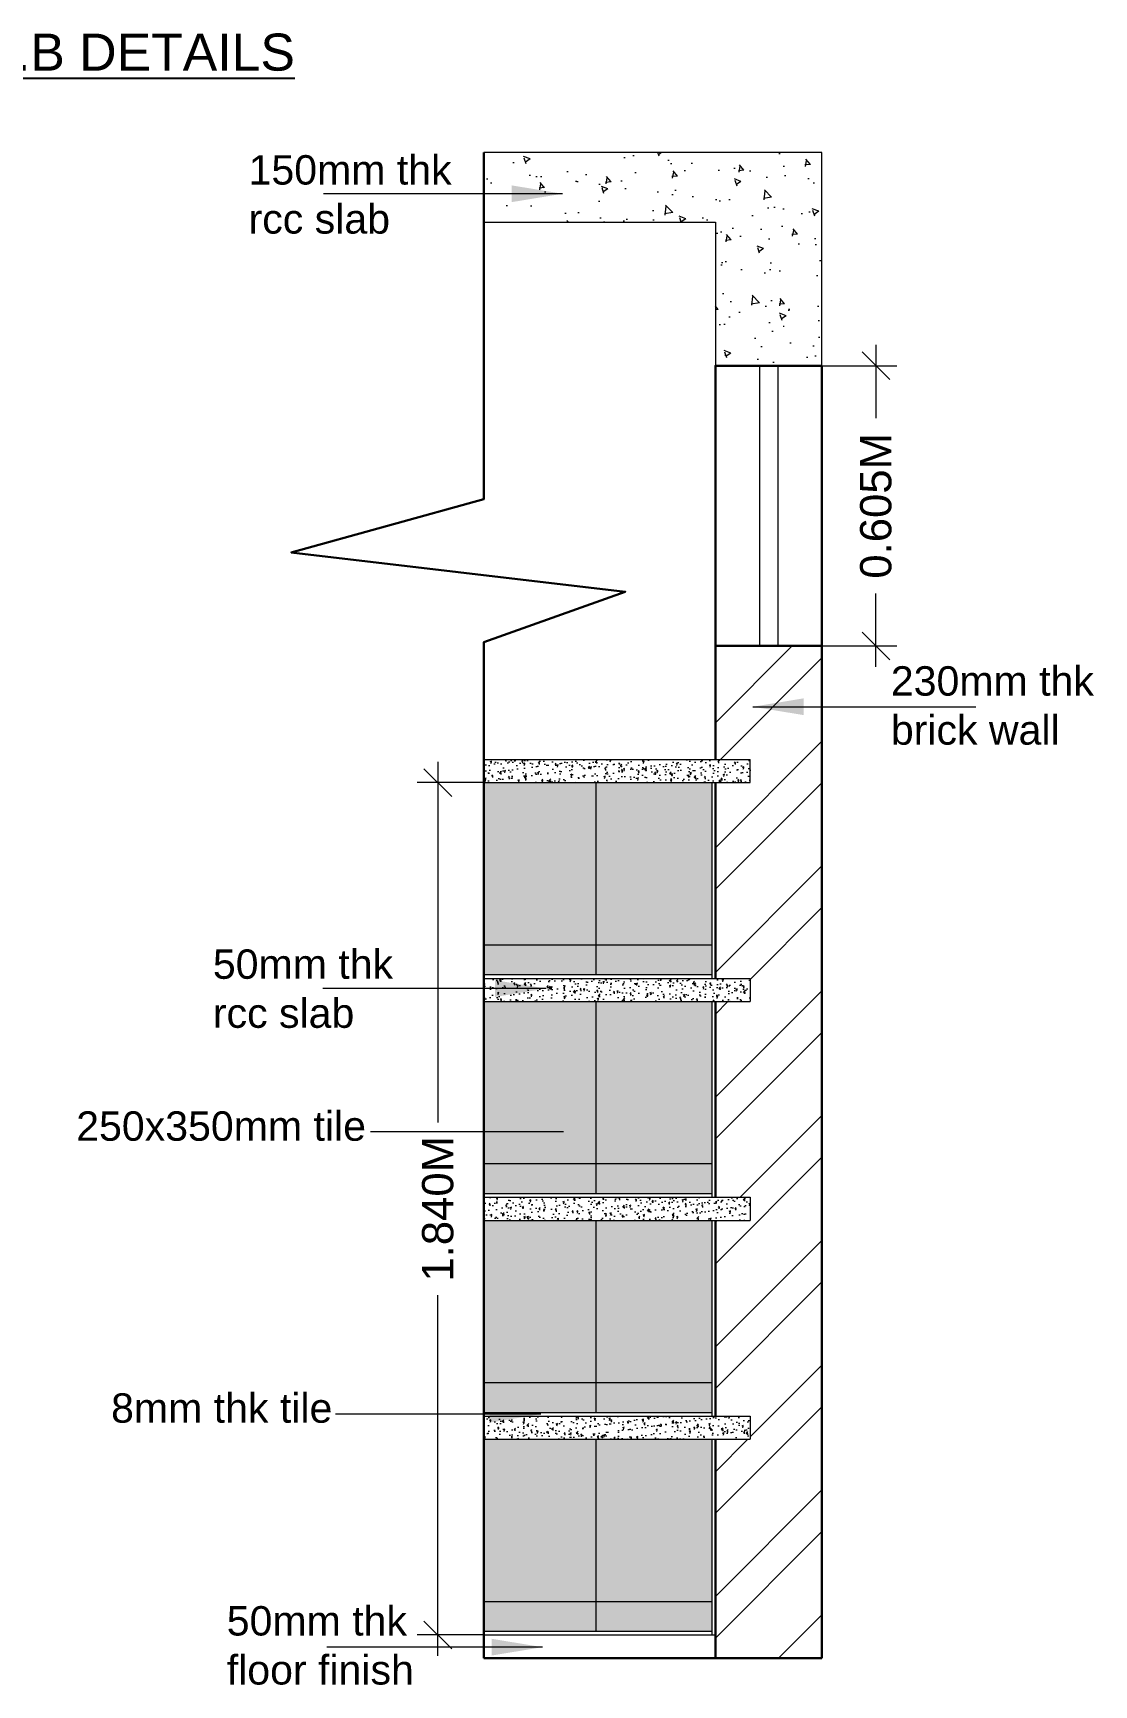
# Model space of a CAD drawing. Header units: metres. Extents: x 1608201 to 1961866, y 406505 to 647036.
# Drawn here: x 1709930 to 1712221, y 460232 to 463798 of the extents above; entities that cross this region are included whole.
import ezdxf

# ---------------------------------------------------------------- set-up
doc = ezdxf.new("R2010")
doc.units = ezdxf.units.M
doc.header["$LTSCALE"] = 1000
doc.header["$PDMODE"] = 35
doc.layers.get('Defpoints').update_dxf_attribs({"lineweight": 18})
for name, color, linetype, lineweight in [('arrow', 63, 'Continuous', 13), ('dimension', 6, 'Continuous', 13), ('flooring', 1, 'Continuous', 15), ('Hatch', 8, 'Continuous', 13), ('HATCH-2', 10, 'Continuous', 13), ('SLAB', 5, 'Continuous', 20), ('Tiles', 40, 'Continuous', 15), ('Ventilator', 6, 'Continuous', 18), ('Wall', 7, 'Continuous', 30)]:
    doc.layers.add(name, color=color, linetype=linetype, lineweight=lineweight)
doc.layers.add('text', color=7, linetype='Continuous')
doc.styles.add('dim-stylus bt', font='arial.ttf')
doc.dimstyles.new('1      100 (big)', dxfattribs={"dimscale": 75, "dimtxt": 5, "dimasz": 3.5, "dimexe": 1.5, "dimexo": 2, "dimgap": 1, "dimtad": 0, "dimdec": 3, "dimlfac": 0.001, "dimzin": 0, "dimdsep": 46, "dimtxsty": 'dim-stylus bt', "dimblk": 'OBLIQUE', "dimcen": 0, "dimdle": 0.6, "dimclrd": 256, "dimclre": 7, "dimclrt": 256, "dimadec": 0, "dimazin": 0, "dimtfac": 0.7, "dimtdec": 3, "dimtofl": 0, "dimtmove": 1, "dimatfit": 3, "dimldrblk": 'OPEN90', "dimfxl": 0, "dimtolj": 1, "dimtzin": 0, "dimlwd": 15, "dimlwe": 15, "dimarcsym": 0})
doc.dimstyles.new('Tabrej', dxfattribs={"dimtxt": 0.32, "dimasz": 0.2, "dimexe": 0, "dimexo": 0.15, "dimgap": 0.09, "dimtad": 0, "dimdec": 3, "dimzin": 0, "dimdsep": 46, "dimtxsty": 'dim-stylus bt', "dimblk": 'ARCHTICK', "dimcen": 0, "dimdle": 0.05, "dimclrd": 256, "dimclre": 256, "dimclrt": 7, "dimadec": 0, "dimazin": 0, "dimtfac": 1, "dimtdec": 3, "dimtofl": 0, "dimtmove": 0, "dimatfit": 1, "dimfxl": 0, "dimtolj": 1, "dimtzin": 0, "dimlwd": -1, "dimlwe": -1, "dimarcsym": 0})
pattern_1 = [(50, (-1903907.376, 1729011.103), (35.86300843, -3.13760669), [3.74999993, -41.2499992]), (355, (-1903907.376, 1729011.103), (-6.93756655, 37.60960595), [2.99999994, -32.99999936]), (100.4514, (-1903904.387, 1729010.84), (28.92546852, 34.47197643), [3.18700944, -35.05710492]), (46.1842, (-1903907.376, 1729021.103), (53.3620514, -8.27595056), [5.6249999, -61.8749988]), (96.6356, (-1903902.93, 1729020.413), (46.7331344, 48.7058926), [4.7805143, -52.585649]), (351.1842, (-1903907.376, 1729021.1), (46.73309635, 48.7059291), [4.4999999, -49.49999904]), (21, (-1903902.376, 1729018.603), (29.84535203, -20.13094414), [3.74999993, -41.2499992]), (326, (-1903902.376, 1729018.603), (12.16576636, 36.25750155), [2.99999994, -32.99999936]), (71.4514, (-1903899.89, 1729016.925), (42.0111306, 16.12652452), [3.18700944, -35.05710492]), (37.5, (-1903907.376, 1729011.103), (0.607992754, 16.64469237), [0, -32.59999937, 0, -33.49999935, 0, -33.12499936]), (7.5, (-1903907.376, 1729011.103), (13.15347662, 19.72058521), [0, -19.09999963, 0, -31.84999938, 0, -12.62499975]), (327.5, (-1903918.526, 1729011.103), (26.69112129, -1.127743565), [0, -12.49999976, 0, -38.99999924, 0, -51.749999]), (317.5, (-1903923.526, 1729011.103), (29.1593079, 5.00524902), [0, -16.24999968, 0, -25.8999995, 0, -36.74999929])]

# ---------------------------------------------------------------- blocks, each defined once
blk = doc.blocks.new('_ArchTick')
at = {"color": 0, "const_width": 0.15}
blk.add_lwpolyline([(-0.5, -0.5), (0.5, 0.5)], dxfattribs=at)
blk = doc.blocks.new('_Oblique')
at = {"color": 0, "linetype": 'ByBlock', "lineweight": -2}
blk.add_line((-0.5, -0.5), (0.5, 0.5), dxfattribs=at)
blk = doc.blocks.new('*D525')
at = {"layer": 'Defpoints', "color": 0, "ltscale": 50, "transparency": 16777216}
for p in [(1710803.9, 462179.7), (1710903.2, 462179.7), (1710903.2, 460339.7)]:
    blk.add_point(p, dxfattribs=at)
at = {"layer": 'dimension', "lineweight": 15, "ltscale": 50, "transparency": 16777216}
for p, q in [((1710803.9, 462224.7), (1710803.9, 461445.7)), ((1710803.9, 460294.7), (1710803.9, 461073.6))]:
    blk.add_line(p, q, dxfattribs=at)
at = {"layer": 'dimension', "color": 7, "lineweight": 15, "ltscale": 50, "transparency": 16777216}
for p, q in [((1710903.2, 462179.7), (1710758.9, 462179.7)), ((1710903.2, 460339.7), (1710758.9, 460339.7))]:
    blk.add_line(p, q, dxfattribs=at)
at = {"layer": 'dimension', "lineweight": 15, "ltscale": 50, "transparency": 16777216, "xscale": 60, "yscale": 60, "zscale": 60}
for p, rotation in [((1710803.9, 462179.7), 90), ((1710803.9, 460339.7), 270)]:
    blk.add_blockref('_Oblique', p, dxfattribs=dict(at, rotation=rotation))
at = {"layer": 'dimension', "ltscale": 50, "transparency": 16777216, "insert": (1710803.9, 461259.7), "char_height": 67.5, "attachment_point": 5, "rotation": 90, "style": 'dim-stylus bt'}
blk.add_mtext('\\A1;1.840M', dxfattribs=at)
blk = doc.blocks.new('_Open90')
at = {"color": 0, "linetype": 'ByBlock', "lineweight": -2}
for p, q in [((0, 0), (-1, 0)), ((-0.5, 0.5), (0, 0)), ((0, 0), (-0.5, -0.5))]:
    blk.add_line(p, q, dxfattribs=at)
blk = doc.blocks.new('*D526')
at = {"layer": 'Defpoints', "color": 0, "ltscale": 50, "transparency": 16777216}
for p in [(1711633.2, 463079.7), (1711749.9, 463079.7), (1711633.2, 462474.7)]:
    blk.add_point(p, dxfattribs=at)
at = {"layer": 'dimension', "lineweight": 15, "ltscale": 50, "transparency": 16777216}
for p, q in [((1711749.9, 463124.7), (1711749.9, 462966.4)), ((1711749.9, 462429.7), (1711749.9, 462587.9))]:
    blk.add_line(p, q, dxfattribs=at)
at = {"layer": 'dimension', "color": 7, "lineweight": 15, "ltscale": 50, "transparency": 16777216}
for p, q in [((1711633.2, 463079.7), (1711794.9, 463079.7)), ((1711633.2, 462474.7), (1711794.9, 462474.7))]:
    blk.add_line(p, q, dxfattribs=at)
at = {"layer": 'dimension', "lineweight": 15, "ltscale": 50, "transparency": 16777216, "xscale": 60, "yscale": 60, "zscale": 60}
for p, rotation in [((1711749.9, 463079.7), 90), ((1711749.9, 462474.7), 270)]:
    blk.add_blockref('_Oblique', p, dxfattribs=dict(at, rotation=rotation))
at = {"layer": 'dimension', "ltscale": 50, "transparency": 16777216, "insert": (1711749.9, 462777.2), "char_height": 67.5, "attachment_point": 5, "rotation": 90, "style": 'dim-stylus bt'}
blk.add_mtext('\\A1;0.605M', dxfattribs=at)

msp = doc.modelspace()

# ---------------------------------------------------------------- hatches: boundary and pattern name
h = msp.add_hatch(color=256)
h.set_gradient(color1=(245, 245, 255), one_color=1, tint=1, name='CYLINDER')
h.paths.add_polyline_path([(1711145.2137, 461829.6825), (1710903.2137, 461829.6825), (1710903.2137, 462179.6825), (1711145.2137, 462179.6825)])
h = msp.add_hatch(color=256)
h.set_gradient(color1=(245, 245, 255), one_color=1, tint=1, name='CYLINDER')
h.paths.add_polyline_path([(1711395.2137, 461829.6825), (1711145.2137, 461829.6825), (1711145.2137, 462179.6825), (1711395.2137, 462179.6825)])
h = msp.add_hatch(color=256)
h.set_gradient(color1=(245, 245, 255), one_color=1, tint=1, name='CYLINDER')
h.paths.add_polyline_path([(1710903.2137, 461829.6825), (1711145.2137, 461829.6825), (1711145.2137, 461765.1825), (1710903.2137, 461765.1825)])
h = msp.add_hatch(color=256)
h.set_gradient(color1=(245, 245, 255), one_color=1, tint=1, name='CYLINDER')
h.paths.add_polyline_path([(1711145.2137, 461829.6825), (1711395.2137, 461829.6825), (1711395.2137, 461765.1825), (1711145.2137, 461765.1825)])
h = msp.add_hatch(color=256)
h.set_gradient(color1=(245, 245, 255), one_color=1, tint=1, name='CYLINDER')
h.paths.add_polyline_path([(1711145.2137, 461357.1825), (1710903.2137, 461357.1825), (1710903.2137, 461707.1825), (1711145.2137, 461707.1825)])
h = msp.add_hatch(color=256)
h.set_gradient(color1=(245, 245, 255), one_color=1, tint=1, name='CYLINDER')
h.paths.add_polyline_path([(1711395.2137, 461357.1825), (1711145.2137, 461357.1825), (1711145.2137, 461707.1825), (1711395.2137, 461707.1825)])
h = msp.add_hatch(color=256)
h.set_gradient(color1=(245, 245, 255), one_color=1, tint=1, name='CYLINDER')
h.paths.add_polyline_path([(1711145.2137, 461357.1825), (1711145.2137, 461292.6825), (1710903.2137, 461292.6825), (1710903.2137, 461357.1825)])
h = msp.add_hatch(color=256)
h.set_gradient(color1=(245, 245, 255), one_color=1, tint=1, name='CYLINDER')
h.paths.add_polyline_path([(1711145.2137, 461292.6825), (1711145.2137, 461357.1825), (1711395.2137, 461357.1825), (1711395.2137, 461292.6825)])
h = msp.add_hatch(color=256)
h.set_gradient(color1=(245, 245, 255), one_color=1, tint=1, name='CYLINDER')
h.paths.add_polyline_path([(1710903.2137, 460884.6826), (1710903.2137, 461234.6825), (1711145.2137, 461234.6825), (1711145.2137, 460884.6826)])
h = msp.add_hatch(color=256)
h.set_gradient(color1=(245, 245, 255), one_color=1, tint=1, name='CYLINDER')
h.paths.add_polyline_path([(1711145.2137, 460884.6826), (1711145.2137, 461234.6825), (1711395.2137, 461234.6825), (1711395.2137, 460884.6826)])
h = msp.add_hatch(color=256)
h.set_gradient(color1=(245, 245, 255), one_color=1, tint=1, name='CYLINDER')
h.paths.add_polyline_path([(1711145.2137, 460884.6826), (1711145.2137, 460820.1826), (1710903.2137, 460820.1826), (1710903.2137, 460884.6826)])
h = msp.add_hatch(color=256)
h.set_gradient(color1=(245, 245, 255), one_color=1, tint=1, name='CYLINDER')
h.paths.add_polyline_path([(1711145.2137, 460820.1826), (1711145.2137, 460884.6826), (1711395.2137, 460884.6826), (1711395.2137, 460820.1826)])
h = msp.add_hatch(color=256)
h.set_gradient(color1=(245, 245, 255), one_color=1, tint=1, name='CYLINDER')
h.paths.add_polyline_path([(1711145.2137, 460412.1826), (1710903.2137, 460412.1826), (1710903.2137, 460762.1826), (1711145.2137, 460762.1826)])
h = msp.add_hatch(color=256)
h.set_gradient(color1=(245, 245, 255), one_color=1, tint=1, name='CYLINDER')
h.paths.add_polyline_path([(1711145.2137, 460412.1826), (1711145.2137, 460762.1826), (1711395.2137, 460762.1826), (1711395.2137, 460412.1826)])
h = msp.add_hatch(color=256)
h.set_gradient(color1=(245, 245, 255), one_color=1, tint=1, name='CYLINDER')
h.paths.add_polyline_path([(1711145.2137, 460412.1826), (1711145.2137, 460347.6826), (1710903.2137, 460347.6826), (1710903.2137, 460412.1826)])
h = msp.add_hatch(color=256)
h.set_gradient(color1=(245, 245, 255), one_color=1, tint=1, name='CYLINDER')
h.paths.add_polyline_path([(1711395.2137, 460412.1826), (1711395.2137, 460347.6826), (1711145.2137, 460347.6826), (1711145.2137, 460412.1826)])
at = {"layer": 'Hatch', "ltscale": 0.05}
h = msp.add_hatch(dxfattribs=at)
h.set_pattern_fill('AR-CONC', color=256, scale=20, style=0)
h.set_pattern_definition([(130, (6077391.3, 2192663.09), (-143.4520337, -12.5504268), [14.9999997, -164.999997]), (185, (6077391.3, 2192663.09), (27.750266, 150.438424), [11.9999998, -131.9999974]), (79.5486, (6077379.34, 2192662.04), (-115.701874, 137.8879057), [12.7480378, -140.2284197]), (133.8158, (6077391.3, 2192703.09), (-213.4482056, -33.103802), [22.5, -247.499995]), (83.3644, (6077373.51, 2192700.33), (-186.9325375, 194.82357), [19.122057, -210.342596]), (188.8158, (6077391.3, 2192703.09), (-186.932385, 194.823716), [18, -197.999996]), (159, (6077371.3, 2192693.09), (-119.381408, -80.5237766), [14.9999997, -164.999997]), (214, (6077371.3, 2192693.09), (-48.6630654, 145.030006), [11.9999998, -131.9999974]), (108.5486, (6077361.35, 2192686.38), (-168.0445225, 64.506098), [12.7480378, -140.2284197]), (142.5, (6077391.3, 2192663.086), (-2.431971, 66.5787695), [0, -130.3999975, 0, -133.9999974, 0, -132.4999974]), (172.5, (6077391.3, 2192663.086), (-52.6139065, 78.8823408), [0, -76.3999985, 0, -127.3999975, 0, -50.499999]), (212.5, (6077435.9, 2192663.086), (-106.76448516, -4.51097426), [0, -49.999999, 0, -155.999997, 0, -206.999996]), (222.5, (6077455.9, 2192663.09), (-116.6372316, 20.020996), [0, -64.9999987, 0, -103.599998, 0, -146.9999971])])
h.paths.add_polyline_path([(1711403.2137, 463389.6825), (1710903.2137, 463389.6825), (1710903.2137, 463539.6825), (1711633.2137, 463539.6825), (1711633.2137, 463079.6825), (1711403.2137, 463079.6825)])
h = msp.add_hatch(dxfattribs=at)
h.set_pattern_fill('AR-CONC', color=256, scale=5, style=0)
h.set_pattern_definition(pattern_1)
h.paths.add_polyline_path([(1711478.2137, 462229.6825), (1710903.2137, 462229.6825), (1710903.2137, 462179.6825), (1711478.2137, 462179.6825)])
h = msp.add_hatch(dxfattribs=at)
h.set_pattern_fill('AR-CONC', color=256, scale=5, style=0)
h.set_pattern_definition(pattern_1)
h.paths.add_polyline_path([(1711478.2137, 461707.1825), (1711478.2137, 461757.1825), (1710903.2137, 461757.1825), (1710903.2137, 461707.1825)])
h = msp.add_hatch(dxfattribs=at)
h.set_pattern_fill('AR-CONC', color=256, scale=5, style=0)
h.set_pattern_definition(pattern_1)
h.paths.add_polyline_path([(1710903.2137, 461234.6825), (1710903.2137, 461284.6825), (1711478.2137, 461284.6825), (1711478.2137, 461234.6825)])
h = msp.add_hatch(dxfattribs=at)
h.set_pattern_fill('AR-CONC', color=256, scale=5, style=0)
h.set_pattern_definition(pattern_1)
h.paths.add_polyline_path([(1711478.2137, 460812.1826), (1711478.2137, 460762.1826), (1710903.2137, 460762.1826), (1710903.2137, 460812.1826)])
at = {"layer": 'HATCH-2', "ltscale": 0.05}
h = msp.add_hatch(dxfattribs=at)
h.set_pattern_fill('ANSI32', color=256, scale=20, style=0)
h.set_pattern_definition([(45, (-139130.95, 4073.36), (-134.703842, 134.703842), []), (45, (-139041.14, 4073.36), (-134.703842, 134.703842), [])])
h.paths.add_polyline_path([(1711633.2137, 462474.6825), (1711403.2137, 462474.6825), (1711403.2137, 462229.6825), (1711478.2137, 462229.6825), (1711478.2137, 462179.6825), (1711403.2137, 462179.6825), (1711403.2137, 461757.1825), (1711478.2137, 461757.1825), (1711478.2137, 461707.1825), (1711403.2137, 461707.1825), (1711403.2137, 461284.6825), (1711478.2137, 461284.6825), (1711478.2137, 461234.6825), (1711403.2137, 461234.6825), (1711403.2137, 460812.1826), (1711478.2137, 460812.1826), (1711478.2137, 460762.1826), (1711403.2137, 460762.1826), (1711403.2137, 460289.6826), (1711633.2137, 460289.6826)])

# ---------------------------------------------------------------- linework, layer by layer
at = {"layer": 'flooring'}
msp.add_line((1710903.2137, 460339.6826), (1711403.2137, 460339.6826), dxfattribs=at)
at = {"layer": 'SLAB'}
for p, q in [((1710903.2137, 462229.6825), (1711478.2137, 462229.6825)), ((1711478.2137, 462179.6825), (1711478.2137, 462229.6825)), ((1710903.2137, 462179.6825), (1711478.2137, 462179.6825)), ((1710903.2137, 461757.1825), (1711478.2137, 461757.1825)), ((1711478.2137, 461757.1825), (1711478.2137, 461707.1825)), ((1710903.2137, 461707.1825), (1711478.2137, 461707.1825)), ((1710903.2137, 461284.6825), (1711478.2137, 461284.6825)), ((1711478.2137, 461284.6825), (1711478.2137, 461234.6825)), ((1710903.2137, 461234.6825), (1711478.2137, 461234.6825)), ((1710903.2137, 460812.1826), (1711478.2137, 460812.1826)), ((1711478.2137, 460812.1826), (1711478.2137, 460762.1826)), ((1710903.2137, 460762.1826), (1711478.2137, 460762.1826))]:
    msp.add_line(p, q, dxfattribs=at)
at = {"layer": 'SLAB', "ltscale": 0.05}
msp.add_lwpolyline([(1710903.2137, 463389.6825), (1711403.2137, 463389.6825), (1711403.2137, 463079.6825), (1711633.2137, 463079.6825), (1711633.2137, 463539.6825), (1711633.2137, 463539.6825), (1710903.2137, 463539.6825)], dxfattribs=at)
at = {"layer": 'Tiles'}
for p, q in [((1711145.2137, 462179.6825), (1711145.2137, 461765.1825)), ((1711395.2137, 462179.6825), (1711395.2137, 461757.1825)), ((1710903.2137, 461829.6825), (1711395.2137, 461829.6825)), ((1710903.2137, 461765.1825), (1711395.2137, 461765.1825)), ((1711145.2137, 461707.1825), (1711145.2137, 461292.6825)), ((1711395.2137, 461707.1825), (1711395.2137, 461284.6825)), ((1710903.2137, 461357.1825), (1711395.2137, 461357.1825)), ((1710903.2137, 461292.6825), (1711395.2137, 461292.6825)), ((1711145.2137, 461234.6825), (1711145.2137, 460820.1826)), ((1711395.2137, 461234.6825), (1711395.2137, 460812.1826)), ((1710903.2137, 460884.6826), (1711395.2137, 460884.6826)), ((1710903.2137, 460820.1826), (1711395.2137, 460820.1826)), ((1711145.2137, 460762.1826), (1711145.2137, 460347.6826)), ((1711395.2137, 460762.1826), (1711395.2137, 460339.6826)), ((1710903.2137, 460412.1826), (1711395.2137, 460412.1826)), ((1710903.2137, 460347.6826), (1711395.2137, 460347.6826))]:
    msp.add_line(p, q, dxfattribs=at)
at = {"layer": 'Ventilator', "ltscale": 0.05}
for p, q in [((1711498.2137, 463079.6825), (1711498.2137, 462474.6825)), ((1711538.2137, 463079.6825), (1711538.2137, 462474.6825))]:
    msp.add_line(p, q, dxfattribs=at)
at = {"layer": 'Wall', "ltscale": 50}
for p, q in [((1711403.2137, 462474.6825), (1711403.2137, 462229.6825)), ((1711633.2137, 462474.6825), (1711633.2137, 460289.6826)), ((1711403.2137, 462179.6825), (1711403.2137, 461757.1825)), ((1711403.2137, 461707.1825), (1711403.2137, 461284.6825)), ((1711403.2137, 461234.6825), (1711403.2137, 460812.1826)), ((1711403.2137, 460762.1826), (1711403.2137, 460289.6826)), ((1710903.2137, 460289.6826), (1711633.2137, 460289.6826))]:
    msp.add_line(p, q, dxfattribs=at)
msp.add_lwpolyline([(1710903.2137, 463539.6825), (1710903.2137, 462791.6997), (1710487.2491, 462676.7597), (1711208.54, 462591.615), (1710903.2137, 462483.0575), (1710903.2137, 460289.6826)], dxfattribs=at)
msp.add_lwpolyline([(1711633.2137, 463079.6825), (1711403.2137, 463079.6825), (1711403.2137, 462474.6825), (1711633.2137, 462474.6825)], close=True, dxfattribs=at)

# ---------------------------------------------------------------- texts
at = {"layer": 'text', "attachment_point": 1, "style": 'dim-stylus bt'}
for s, insert, char_height, width in [('{\\LRCC C.B DETAILS}', (1709538.9324, 463796.6832), 80, 983.515524), ('150mm thk rcc slab', (1710395.0658, 463534.2169), 63.473758, 461.498621), ('230mm thk brick wall', (1711782.1202, 462430.9539), 63.473758, 461.498621), ('50mm thk rcc slab', (1710317.998, 461819.6644), 63.473758, 461.498621), ('250x350mm tile', (1710022.82, 461470.0711), 63.473758, 633.581405), ('8mm thk tile', (1710098.1504, 460861.3613), 63.473758, 497.036015), ('50mm thk floor finish', (1710347.9514, 460401.9675), 63.473758, 461.498621)]:
    msp.add_mtext(s, dxfattribs=dict(at, insert=insert, char_height=char_height, width=width))

# ---------------------------------------------------------------- dimensions: what is measured, and where the dimension line sits
at = {"layer": 'dimension', "ltscale": 50}
for base, p1, p2, picture, middle in [((1711749.9362, 463079.6825), (1711633.2137, 462474.6825), (1711633.2137, 463079.6825), '*D526', (1711749.9362, 462777.1825)), ((1710803.8844, 462179.6825), (1710903.2137, 460339.6826), (1710903.2137, 462179.6825), '*D525', (1710803.8844, 461259.6825))]:
    dim = msp.add_linear_dim(base=base, p1=p1, p2=p2, angle=90, dimstyle='1      100 (big)', override={"dimtxt": 0.9, "dimasz": 0.8, "dimexe": 0.6, "dimexo": 0, "dimgap": 0.5, "dimpost": 'M\\X', "dimdle": 0.6}, dxfattribs=at)
    dim.commit()
    dim.dimension.update_dxf_attribs({"geometry": picture, "text_midpoint": middle})

# ---------------------------------------------------------------- leaders
at = {"layer": 'arrow', "ltscale": 0.05}
for points in [[(1711073.1747, 463450.9204), (1710557.1057, 463450.9204)], [(1711483.922, 462343.5363), (1711965.689, 462343.5363)], [(1711037.5135, 461735.0814), (1710555.6762, 461735.0814)], [(1711075.2797, 461426.1528), (1710658.5562, 461426.1528)], [(1711025.9198, 460816.3037), (1710582.5086, 460816.3037)], [(1711029.9654, 460313.3766), (1710564.1332, 460313.3766)]]:
    msp.add_leader(points, dimstyle='Tabrej', override={"dimasz": 110}, dxfattribs=at)

doc.saveas('drawing.dxf')
